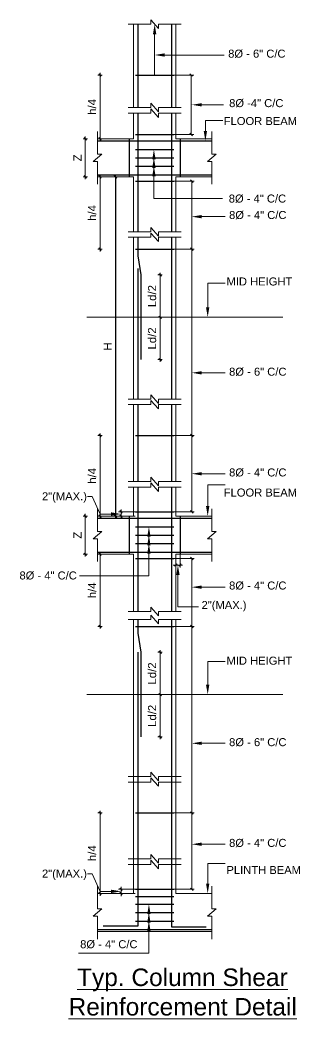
# Model space of a CAD drawing. Header units: inches. Extents: x 115570 to 265311, y 61168 to 314550.
# Drawn here: x 179111 to 179391, y 66628 to 67627 of the extents above; entities that cross this region are included whole.
import ezdxf

# ---------------------------------------------------------------- set-up
doc = ezdxf.new("R2010")
doc.units = ezdxf.units.IN
doc.header["$MEASUREMENT"] = 0
doc.layers.get('0').update_dxf_attribs({"lineweight": 25})
doc.layers.add('COL', color=1, linetype='Continuous')
doc.layers.add('glass', color=5, linetype='Continuous')
for name, color, linetype, lineweight in [('DIM', 142, 'Continuous', 9), ('st-beam', 7, 'Continuous', 15), ('st_dimension', 183, 'Continuous', 18), ('st_reinforcement', 22, 'Continuous', 30), ('Text', 31, 'Continuous', 5), ('titles', 7, 'Continuous', 20)]:
    doc.layers.add(name, color=color, linetype=linetype, lineweight=lineweight)
doc.styles.add('arial', font='arial.ttf')

# ---------------------------------------------------------------- blocks, each defined once
blk = doc.blocks.new('_Oblique')
at = {"color": 0, "linetype": 'ByBlock', "lineweight": -2}
blk.add_line((-0.5, -0.5), (0.5, 0.5), dxfattribs=at)
blk = doc.blocks.new('oblique')
at = {"color": 0, "lineweight": -2}
blk.add_line((0.25, 0.25), (-0.25, -0.25), dxfattribs=at)
at = {"layer": 'DIM', "lineweight": 9}
for p, q in [((-0.4375, 0), (0.4375, 0)), ((0, 0.4375), (0, -0.4375))]:
    blk.add_line(p, q, dxfattribs=at)
blk = doc.blocks.new('u9')
at = {"layer": 'COL'}
blk.add_line((270477.12, 32791.58), (270477.12, 32723.75), dxfattribs=at)
at = {"layer": 'st-beam', "color": 7, "lineweight": 15}
for p, q in [((270485.71, 32821.23), (270484.21, 32822.95)), ((270484.21, 32822.95), (270484.21, 32822.09)), ((270484.21, 32822.09), (270479.67, 32822.09)), ((270480.72, 32822.09), (270480.72, 32805.45)), ((270490.25, 32822.09), (270485.71, 32822.09)), ((270485.71, 32822.09), (270485.71, 32821.23)), ((270489.19, 32822.09), (270489.19, 32805.45)), ((270484.21, 32805.45), (270479.67, 32805.45)), ((270485.71, 32804.58), (270484.21, 32806.31)), ((270484.21, 32806.31), (270484.21, 32805.45)), ((270485.71, 32803.46), (270484.21, 32805.19)), ((270484.21, 32805.19), (270484.21, 32804.33)), ((270490.25, 32805.45), (270485.71, 32805.45)), ((270485.71, 32805.45), (270485.71, 32804.58)), ((270484.21, 32804.33), (270479.67, 32804.33)), ((270480.72, 32804.33), (270480.72, 32799.2)), ((270490.25, 32804.33), (270485.71, 32804.33)), ((270485.71, 32804.33), (270485.71, 32803.46)), ((270489.19, 32804.33), (270489.19, 32799.2)), ((270473.52, 32800.68), (270473.52, 32796.14)), ((270496.39, 32800.68), (270496.39, 32796.14)), ((270473.52, 32799.2), (270480.72, 32799.2)), ((270489.19, 32799.2), (270496.39, 32799.2)), ((270474.38, 32796.14), (270472.66, 32794.64)), ((270472.66, 32794.64), (270473.52, 32794.64)), ((270473.52, 32796.14), (270474.38, 32796.14)), ((270473.52, 32794.64), (270473.52, 32790.1)), ((270497.25, 32796.14), (270495.53, 32794.64)), ((270495.53, 32794.64), (270496.39, 32794.64)), ((270496.39, 32796.14), (270497.25, 32796.14)), ((270496.39, 32794.64), (270496.39, 32790.1)), ((270473.52, 32791.58), (270480.72, 32791.58)), ((270480.72, 32791.58), (270480.72, 32780.62)), ((270489.19, 32791.58), (270496.39, 32791.58)), ((270489.19, 32791.58), (270489.19, 32780.62)), ((270484.21, 32780.62), (270479.67, 32780.62)), ((270485.71, 32779.76), (270484.21, 32781.48)), ((270484.21, 32781.48), (270484.21, 32780.62)), ((270490.25, 32780.62), (270485.71, 32780.62)), ((270485.71, 32780.62), (270485.71, 32779.76)), ((270484.21, 32779.5), (270479.67, 32779.5)), ((270480.72, 32779.5), (270480.72, 32747.16)), ((270485.71, 32778.63), (270484.21, 32780.36)), ((270484.21, 32780.36), (270484.21, 32779.5)), ((270490.25, 32779.5), (270485.71, 32779.5)), ((270485.71, 32779.5), (270485.71, 32778.63)), ((270489.19, 32779.5), (270489.19, 32747.16)), ((270484.21, 32747.16), (270479.67, 32747.16)), ((270485.71, 32746.3), (270484.21, 32748.03)), ((270484.21, 32748.03), (270484.21, 32747.16)), ((270485.71, 32745.18), (270484.21, 32746.9)), ((270484.21, 32746.9), (270484.21, 32746.04)), ((270490.25, 32747.16), (270485.71, 32747.16)), ((270485.71, 32747.16), (270485.71, 32746.3)), ((270484.21, 32746.04), (270479.67, 32746.04)), ((270480.72, 32746.04), (270480.72, 32730.67)), ((270490.25, 32746.04), (270485.71, 32746.04)), ((270485.71, 32746.04), (270485.71, 32745.18)), ((270489.19, 32746.04), (270489.19, 32730.67)), ((270484.21, 32730.67), (270479.67, 32730.67)), ((270485.71, 32729.8), (270484.21, 32731.53)), ((270484.21, 32731.53), (270484.21, 32730.67)), ((270490.25, 32730.67), (270485.71, 32730.67)), ((270485.71, 32730.67), (270485.71, 32729.8)), ((270484.21, 32729.55), (270479.67, 32729.55)), ((270480.72, 32729.55), (270480.72, 32723.75)), ((270485.71, 32728.68), (270484.21, 32730.41)), ((270484.21, 32730.41), (270484.21, 32729.55)), ((270490.25, 32729.55), (270485.71, 32729.55)), ((270485.71, 32729.55), (270485.71, 32728.68)), ((270489.19, 32729.55), (270489.19, 32723.75)), ((270473.52, 32725.23), (270473.52, 32720.69)), ((270496.39, 32725.23), (270496.39, 32720.69)), ((270473.52, 32723.75), (270480.72, 32723.75)), ((270489.19, 32723.75), (270496.39, 32723.75)), ((270474.38, 32720.69), (270472.66, 32719.19)), ((270473.52, 32720.69), (270474.38, 32720.69)), ((270497.25, 32720.69), (270495.53, 32719.19)), ((270496.39, 32720.69), (270497.25, 32720.69)), ((270472.66, 32719.19), (270473.52, 32719.19)), ((270473.52, 32719.19), (270473.52, 32714.65)), ((270495.53, 32719.19), (270496.39, 32719.19)), ((270496.39, 32719.19), (270496.39, 32714.65)), ((270473.52, 32716.13), (270480.72, 32716.13)), ((270480.72, 32716.13), (270480.72, 32704.66)), ((270489.19, 32716.13), (270489.19, 32704.66)), ((270489.19, 32716.13), (270496.39, 32716.13)), ((270484.21, 32704.66), (270479.67, 32704.66)), ((270485.71, 32703.8), (270484.21, 32705.52)), ((270484.21, 32705.52), (270484.21, 32704.66)), ((270490.25, 32704.66), (270485.71, 32704.66)), ((270485.71, 32704.66), (270485.71, 32703.8)), ((270484.21, 32703.11), (270479.67, 32703.11)), ((270480.72, 32703.11), (270480.72, 32648.3)), ((270485.71, 32702.25), (270484.21, 32703.97)), ((270484.21, 32703.97), (270484.21, 32703.11)), ((270490.25, 32703.11), (270485.71, 32703.11)), ((270485.71, 32703.11), (270485.71, 32702.25)), ((270489.19, 32703.11), (270489.19, 32648.3)), ((270484.21, 32671.72), (270479.67, 32671.72)), ((270485.71, 32670.85), (270484.21, 32672.58)), ((270484.21, 32672.58), (270484.21, 32671.72)), ((270485.71, 32669.73), (270484.21, 32671.46)), ((270484.21, 32671.46), (270484.21, 32670.59)), ((270490.25, 32671.72), (270485.71, 32671.72)), ((270485.71, 32671.72), (270485.71, 32670.85)), ((270484.21, 32670.59), (270479.67, 32670.59)), ((270490.25, 32670.59), (270485.71, 32670.59)), ((270485.71, 32670.59), (270485.71, 32669.73)), ((270484.21, 32655.22), (270479.67, 32655.22)), ((270485.71, 32654.36), (270484.21, 32656.08)), ((270484.21, 32656.08), (270484.21, 32655.22)), ((270485.71, 32653.24), (270484.21, 32654.96)), ((270484.21, 32654.96), (270484.21, 32654.1)), ((270490.25, 32655.22), (270485.71, 32655.22)), ((270485.71, 32655.22), (270485.71, 32654.36)), ((270484.21, 32654.1), (270479.67, 32654.1)), ((270490.25, 32654.1), (270485.71, 32654.1)), ((270485.71, 32654.1), (270485.71, 32653.24)), ((270473.52, 32649.79), (270473.52, 32645.24)), ((270496.39, 32649.79), (270496.39, 32645.24)), ((270480.72, 32648.3), (270473.52, 32648.3)), ((270473.52, 32648.3), (270480.72, 32648.3)), ((270489.19, 32648.3), (270496.39, 32648.3)), ((270489.19, 32648.3), (270496.39, 32648.3)), ((270474.38, 32645.24), (270472.66, 32643.74)), ((270473.52, 32645.24), (270474.38, 32645.24)), ((270497.25, 32645.24), (270495.53, 32643.74)), ((270496.39, 32645.24), (270497.25, 32645.24)), ((270472.66, 32643.74), (270473.52, 32643.74)), ((270473.52, 32643.74), (270473.52, 32639.2)), ((270495.53, 32643.74), (270496.39, 32643.74)), ((270496.39, 32643.74), (270496.39, 32639.2)), ((270473.52, 32640.68), (270489.19, 32640.68)), ((270489.19, 32640.68), (270496.39, 32640.68))]:
    blk.add_line(p, q, dxfattribs=at)
at = {"layer": 'st_dimension'}
for p, q in [((270474.03, 32811.94), (270474.03, 32799.2)), ((270484.27, 32811.94), (270492.77, 32811.94)), ((270492.27, 32800.05), (270492.27, 32811.94)), ((270471.08, 32799.2), (270471.08, 32791.58)), ((270484.27, 32800.05), (270492.77, 32800.05)), ((270474.03, 32777.13), (270474.03, 32791.58)), ((270477.12, 32791.58), (270477.12, 32723.75)), ((270488.84, 32790.73), (270492.88, 32790.73)), ((270492.38, 32790.73), (270492.38, 32777.13)), ((270484.38, 32777.13), (270492.88, 32777.13)), ((270488.84, 32777.13), (270492.88, 32777.13)), ((270492.38, 32777.13), (270492.38, 32739.86)), ((270486.05, 32763.51), (270486.05, 32771.98)), ((270486.05, 32763.51), (270486.05, 32755.05)), ((270474.03, 32739.86), (270474.03, 32723.75)), ((270484.38, 32739.86), (270492.88, 32739.86)), ((270484.38, 32739.86), (270492.88, 32739.86)), ((270492.38, 32739.86), (270492.38, 32724.6)), ((270478.24, 32724.6), (270478.24, 32725.1)), ((270471.08, 32723.75), (270471.08, 32716.13)), ((270481.07, 32724.6), (270477.74, 32724.6)), ((270481.07, 32723.75), (270477.74, 32723.75)), ((270478.24, 32724.6), (270478.24, 32723.75)), ((270478.24, 32723.75), (270478.24, 32723.25)), ((270484.38, 32724.6), (270492.88, 32724.6)), ((270474.03, 32701.69), (270474.03, 32716.13)), ((270488.84, 32715.28), (270492.88, 32715.28)), ((270489.19, 32716.05), (270489.19, 32713.47)), ((270490.04, 32716.05), (270490.04, 32713.47)), ((270492.38, 32715.28), (270492.38, 32701.69)), ((270489.19, 32713.97), (270488.69, 32713.97)), ((270490.04, 32713.97), (270489.19, 32713.97)), ((270490.04, 32713.97), (270490.54, 32713.97)), ((270484.38, 32701.69), (270492.88, 32701.69)), ((270488.84, 32701.69), (270492.88, 32701.69)), ((270492.38, 32701.69), (270492.38, 32664.41)), ((270486.05, 32688.07), (270486.05, 32696.53)), ((270486.05, 32688.07), (270486.05, 32679.6)), ((270474.03, 32664.41), (270474.03, 32648.3)), ((270484.38, 32664.41), (270492.88, 32664.41)), ((270484.38, 32664.41), (270492.88, 32664.41)), ((270492.38, 32664.41), (270492.38, 32649.15)), ((270481.07, 32649.15), (270477.74, 32649.15)), ((270478.24, 32649.15), (270478.24, 32649.65)), ((270478.24, 32649.15), (270478.24, 32648.3)), ((270484.38, 32649.15), (270492.88, 32649.15)), ((270481.07, 32648.3), (270477.74, 32648.3)), ((270478.24, 32648.3), (270478.24, 32647.8))]:
    blk.add_line(p, q, dxfattribs=at)
at = {"layer": 'st_dimension', "lineweight": 0, "ltscale": 0.2}
for p, q in [((270471.39, 32763.51), (270510.61, 32763.51)), ((270471.39, 32688.07), (270510.61, 32688.07))]:
    blk.add_line(p, q, dxfattribs=at)
for points in [[(270484.96, 32820.09), (270484.96, 32811.94)], [(270486.96, 32815.95), (270498.87, 32815.95)], [(270494.38, 32805.99), (270498.73, 32805.99)], [(270495.11, 32800.78), (270495.11, 32802.84), (270498.62, 32802.84)], [(270484.81, 32795.08), (270484.81, 32787.26), (270498.56, 32787.26)], [(270484.81, 32793.39), (270484.81, 32787.26)], [(270484.81, 32791.7), (270484.81, 32787.26)], [(270494.38, 32783.63), (270499.06, 32783.63)], [(270495.57, 32765.51), (270495.57, 32770.33), (270499.07, 32770.33)], [(270494.38, 32752.41), (270499.06, 32752.41)], [(270494.38, 32732.23), (270499.06, 32732.23)], [(270495.57, 32725.75), (270495.57, 32730.04), (270499.07, 32730.04)], [(270489.61, 32711.97), (270489.61, 32705.64), (270493.7, 32705.64)], [(270494.38, 32709.55), (270499.06, 32709.55)], [(270495.57, 32690.07), (270495.57, 32694.66), (270499.07, 32694.66)], [(270494.38, 32678.33), (270499.06, 32678.33)], [(270494.38, 32658.15), (270499.06, 32658.15)], [(270495.57, 32650.3), (270495.57, 32654.32), (270499.07, 32654.32)]]:
    blk.add_lwpolyline(points, dxfattribs=at)
at = {"layer": 'st_dimension', "lineweight": 0, "ltscale": 0.2, "extrusion": (0, 0, -1)}
for points in [[(-270476.24, 32724.17), (-270474.04, 32724.17), (-270472.44, 32727.68), (-270471.55, 32727.68)], [(-270483.81, 32719.63), (-270483.81, 32711.81), (-270469.9, 32711.81)], [(-270483.81, 32717.94), (-270483.81, 32711.81)], [(-270483.81, 32716.25), (-270483.81, 32711.81)], [(-270476.24, 32648.73), (-270474.04, 32648.73), (-270472.44, 32652.24), (-270471.55, 32652.24)], [(-270483.81, 32644.19), (-270483.81, 32636.37), (-270469.73, 32636.37)], [(-270483.81, 32642.49), (-270483.81, 32636.37)], [(-270483.81, 32640.8), (-270483.81, 32636.37)]]:
    blk.add_lwpolyline(points, dxfattribs=at)
at = {"layer": 'st_dimension', "lineweight": 0, "ltscale": 0.2}
for points in [[(270484.62, 32820.09), (270484.96, 32822.09), (270485.29, 32820.09)], [(270486.96, 32815.62), (270484.96, 32815.95), (270486.96, 32816.29)], [(270494.38, 32805.66), (270492.38, 32805.99), (270494.38, 32806.33)], [(270495.44, 32800.78), (270495.11, 32798.78), (270494.77, 32800.78)], [(270484.48, 32795.08), (270484.81, 32797.08), (270485.15, 32795.08)], [(270484.48, 32793.39), (270484.81, 32795.39), (270485.15, 32793.39)], [(270484.48, 32791.7), (270484.81, 32793.7), (270485.15, 32791.7)], [(270494.38, 32783.29), (270492.38, 32783.63), (270494.38, 32783.96)], [(270495.9, 32765.51), (270495.57, 32763.51), (270495.23, 32765.51)], [(270494.38, 32752.07), (270492.38, 32752.41), (270494.38, 32752.74)], [(270494.38, 32731.9), (270492.38, 32732.23), (270494.38, 32732.56)], [(270495.9, 32725.75), (270495.57, 32723.75), (270495.23, 32725.75)], [(270489.28, 32711.97), (270489.61, 32713.97), (270489.95, 32711.97)], [(270494.38, 32709.21), (270492.38, 32709.55), (270494.38, 32709.88)], [(270495.9, 32690.07), (270495.57, 32688.07), (270495.23, 32690.07)], [(270494.38, 32678), (270492.38, 32678.33), (270494.38, 32678.66)], [(270494.38, 32657.82), (270492.38, 32658.15), (270494.38, 32658.49)], [(270495.9, 32650.3), (270495.57, 32648.3), (270495.23, 32650.3)]]:
    blk.add_solid(points, dxfattribs=at)
at = {"layer": 'st_dimension', "lineweight": 0, "ltscale": 0.2, "extrusion": (0, 0, -1)}
for points in [[(-270476.24, 32723.84), (-270478.24, 32724.17), (-270476.24, 32724.51)], [(-270484.14, 32719.63), (-270483.81, 32721.63), (-270483.48, 32719.63)], [(-270484.14, 32717.94), (-270483.81, 32719.94), (-270483.48, 32717.94)], [(-270484.14, 32716.25), (-270483.81, 32718.25), (-270483.48, 32716.25)], [(-270476.24, 32648.39), (-270478.24, 32648.73), (-270476.24, 32649.06)], [(-270484.14, 32644.19), (-270483.81, 32646.19), (-270483.48, 32644.19)], [(-270484.14, 32642.49), (-270483.81, 32644.49), (-270483.48, 32642.49)], [(-270484.14, 32640.8), (-270483.81, 32642.8), (-270483.48, 32640.8)]]:
    blk.add_solid(points, dxfattribs=at)
at = {"layer": 'st_reinforcement'}
for p, q in [((270481.57, 32822.09), (270481.57, 32805.45)), ((270488.34, 32822.09), (270488.34, 32805.45)), ((270481.15, 32811.94), (270488.77, 32811.94)), ((270481.57, 32804.33), (270481.57, 32780.62)), ((270488.34, 32804.33), (270488.34, 32780.62)), ((270473.52, 32798.78), (270496.39, 32798.78)), ((270479.88, 32799.03), (270479.88, 32791.75)), ((270481.15, 32800.05), (270488.77, 32800.05)), ((270490.04, 32799.03), (270490.04, 32791.75)), ((270490.04, 32799.03), (270490.04, 32791.75)), ((270481.15, 32797.08), (270488.77, 32797.08)), ((270481.15, 32795.39), (270488.77, 32795.39)), ((270481.15, 32793.7), (270488.77, 32793.7)), ((270473.52, 32792), (270496.39, 32792)), ((270481.15, 32790.73), (270488.77, 32790.73)), ((270481.57, 32779.5), (270481.57, 32775.79)), ((270488.34, 32779.5), (270488.34, 32747.16)), ((270481.15, 32777.13), (270488.77, 32777.13)), ((270481.57, 32775.79), (270482.21, 32771.98)), ((270481.57, 32773.26), (270481.57, 32747.16)), ((270482.21, 32771.98), (270482.21, 32755.05)), ((270481.57, 32746.04), (270481.57, 32730.67)), ((270488.34, 32746.04), (270488.34, 32730.67)), ((270481.15, 32739.86), (270488.77, 32739.86)), ((270481.57, 32729.55), (270481.57, 32704.66)), ((270488.34, 32729.55), (270488.34, 32704.66)), ((270473.52, 32723.33), (270496.39, 32723.33)), ((270479.88, 32723.58), (270479.88, 32716.3)), ((270481.15, 32724.6), (270488.77, 32724.6)), ((270490.04, 32723.58), (270490.04, 32716.3)), ((270490.04, 32723.58), (270490.04, 32716.3)), ((270481.15, 32721.63), (270488.77, 32721.63)), ((270481.15, 32719.94), (270488.77, 32719.94)), ((270481.15, 32718.25), (270488.77, 32718.25)), ((270473.52, 32716.55), (270496.39, 32716.55)), ((270481.15, 32715.28), (270488.77, 32715.28)), ((270481.57, 32703.11), (270481.57, 32701.16)), ((270481.57, 32703.11), (270481.57, 32700.34)), ((270488.34, 32703.11), (270488.34, 32641.65)), ((270481.15, 32701.69), (270488.77, 32701.69)), ((270481.57, 32700.34), (270482.21, 32696.53)), ((270481.57, 32696.53), (270481.57, 32641.78)), ((270482.21, 32696.53), (270482.21, 32679.6)), ((270481.15, 32664.41), (270488.77, 32664.41)), ((270481.15, 32649.15), (270488.77, 32649.15)), ((270481.15, 32649.15), (270488.77, 32649.15)), ((270481.15, 32647.69), (270488.77, 32647.69)), ((270481.15, 32646.19), (270488.77, 32646.19)), ((270481.15, 32644.49), (270488.77, 32644.49)), ((270481.15, 32642.8), (270488.77, 32642.8)), ((270473.52, 32641.11), (270496.39, 32641.11)), ((270481.57, 32641.78), (270474.66, 32641.78)), ((270488.34, 32641.65), (270495.25, 32641.65))]:
    blk.add_line(p, q, dxfattribs=at)
at = {"layer": 'st_dimension'}
for p, rotation in [((270474.03, 32811.94), 90), ((270471.08, 32799.2), 90), ((270474.03, 32799.2), 270), ((270471.08, 32791.58), 270), ((270474.03, 32791.58), 90), ((270477.12, 32791.58), 90), ((270474.03, 32777.13), 270), ((270486.05, 32771.98), 90), ((270486.05, 32763.51), 270), ((270486.05, 32763.51), 90), ((270486.05, 32755.05), 270), ((270474.03, 32739.86), 90), ((270471.08, 32723.75), 90), ((270474.03, 32723.75), 270), ((270477.12, 32723.75), 270), ((270471.08, 32716.13), 270), ((270474.03, 32716.13), 90), ((270474.03, 32701.69), 270), ((270486.05, 32696.53), 90), ((270486.05, 32688.07), 270), ((270486.05, 32688.07), 90), ((270486.05, 32679.6), 270), ((270474.03, 32664.41), 90), ((270474.03, 32648.3), 270)]:
    blk.add_blockref('oblique', p, dxfattribs=dict(at, rotation=rotation))
at = {"layer": 'st_dimension', "xscale": 0.5, "yscale": 0.5, "zscale": 0.5}
for p, rotation in [((270492.27, 32811.94), 90), ((270492.27, 32800.05), 270), ((270492.38, 32790.73), 90), ((270492.38, 32777.13), 270), ((270492.38, 32777.13), 90), ((270492.38, 32739.86), 90), ((270492.38, 32739.86), 270), ((270478.24, 32724.6), 270), ((270492.38, 32724.6), 270), ((270478.24, 32723.75), 90), ((270492.38, 32715.28), 90), ((270490.04, 32713.97), 180), ((270492.38, 32701.69), 270), ((270492.38, 32701.69), 90), ((270492.38, 32664.41), 90), ((270492.38, 32664.41), 270), ((270478.24, 32649.15), 270), ((270492.38, 32649.15), 270), ((270478.24, 32648.3), 90)]:
    blk.add_blockref('_Oblique', p, dxfattribs=dict(at, rotation=rotation))
blk.add_blockref('_Oblique', (270489.19, 32713.97), dxfattribs=at)
at = {"layer": 'st_dimension', "char_height": 1.625, "attachment_point": 5, "rotation": 90, "style": 'arial'}
for s, insert in [('\\A1;h/4', (270472.46, 32805.57)), ('\\A1;Z', (270469.52, 32795.39)), ('\\A1;h/4', (270472.46, 32784.36)), ('\\A1;Ld/2', (270484.46, 32767.75)), ('\\A1;Ld/2', (270484.46, 32759.28)), ('\\A1;H', (270475.56, 32757.66)), ('\\A1;h/4', (270472.46, 32731.81)), ('\\A1;Z', (270469.52, 32719.94)), ('\\A1;h/4', (270472.46, 32708.91)), ('\\A1;Ld/2', (270484.46, 32692.3)), ('\\A1;Ld/2', (270484.46, 32683.83)), ('\\A1;h/4', (270472.46, 32656.36))]:
    blk.add_mtext(s, dxfattribs=dict(at, insert=insert))
at = {"layer": 'Text', "style": 'arial'}
for s, p in [(' 8%%C - 6" C/C', (270499.04, 32815.42)), (' 8%%C -4" C/C', (270499.24, 32805.53)), ('FLOOR BEAM', (270498.78, 32801.95)), (' 8%%C - 4" C/C', (270499.16, 32786.45)), (' 8%%C - 4" C/C', (270499.23, 32783.16)), ('MID HEIGHT', (270499.33, 32769.87)), (' 8%%C - 6" C/C', (270499.23, 32751.83)), (' 8%%C - 4" C/C', (270499.23, 32731.69)), ('FLOOR BEAM', (270498.78, 32727.67)), ('2"(MAX.)', (270462.43, 32726.92)), (' 8%%C - 4" C/C', (270457.3, 32711.09)), (' 8%%C - 4" C/C', (270499.23, 32709.08)), ('2"(MAX.)', (270494.34, 32705.18)), ('MID HEIGHT', (270499.33, 32694.05)), (' 8%%C - 6" C/C', (270499.23, 32677.76)), (' 8%%C - 4" C/C', (270499.23, 32657.62)), ('2"(MAX.)', (270462.43, 32651.48)), ('PLINTH BEAM', (270499.32, 32652.2)), (' 8%%C - 4" C/C', (270469.44, 32637.36))]:
    blk.add_text(s, height=1.6, dxfattribs=at).set_placement(p)
at = {"layer": 'titles', "style": 'arial'}
for s, p in [('%%UTyp. Column Shear', (270469.45, 32629.8)), ('%%UReinforcement Detail', (270467.75, 32623.91))]:
    blk.add_text(s, height=3.5, dxfattribs=at).set_placement(p)

msp = doc.modelspace()

# ---------------------------------------------------------------- block references
at = {"layer": 'glass', "color": 1, "transparency": 33554687, "xscale": 5, "yscale": 5, "zscale": 5}
msp.add_blockref('u9', (-1173179.33, -96487.89), dxfattribs=at)

doc.saveas('drawing.dxf')
